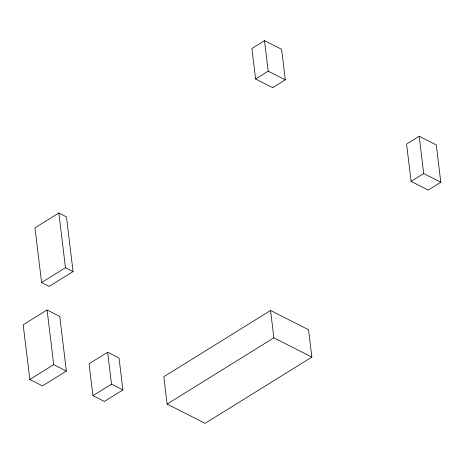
<?xml version="1.0" encoding="UTF-8"?>
<svg xmlns="http://www.w3.org/2000/svg" width="464" height="464" viewBox="0 0 464 464"><rect width="100%" height="100%" fill="white"/><g stroke="black" fill="none" stroke-linecap="round" stroke-linejoin="round"><path stroke-width="0.7" d="M264.509 40.652L251.906 48.476L255.594 79.002L272.693 87.673L285.302 79.849L281.607 49.323L264.509 40.652L268.204 71.178L285.302 79.849M255.594 79.002L268.204 71.178M58.853 213.028L34.968 227.853L41.586 282.535L49.184 286.392L73.068 271.568L66.451 216.885L58.853 213.028L65.47 267.716L73.068 271.568M41.586 282.535L65.47 267.716M47.084 309.958L23.2 324.783L29.818 379.471L42.479 385.891L66.369 371.072L59.752 316.384L47.084 309.958L53.702 364.646L66.369 371.072M419.189 136.248L406.58 144.072L411.098 181.383L428.191 190.06L440.8 182.236L436.288 144.925L419.189 136.248L423.702 173.559L440.8 182.236M29.818 379.471L53.702 364.646M107.648 352.234L89.071 363.764L92.928 395.664L104.325 401.447L122.902 389.917L119.045 358.017L107.648 352.234L111.505 384.134L122.902 389.917M411.098 181.383L423.702 173.559M92.928 395.664L111.505 384.134M270.564 310.48L163.809 376.733L167.121 404.074L205.111 423.348L311.866 357.094L308.56 329.753L270.564 310.48L273.876 337.821L311.866 357.094M167.121 404.074L273.876 337.821"/></g></svg>
